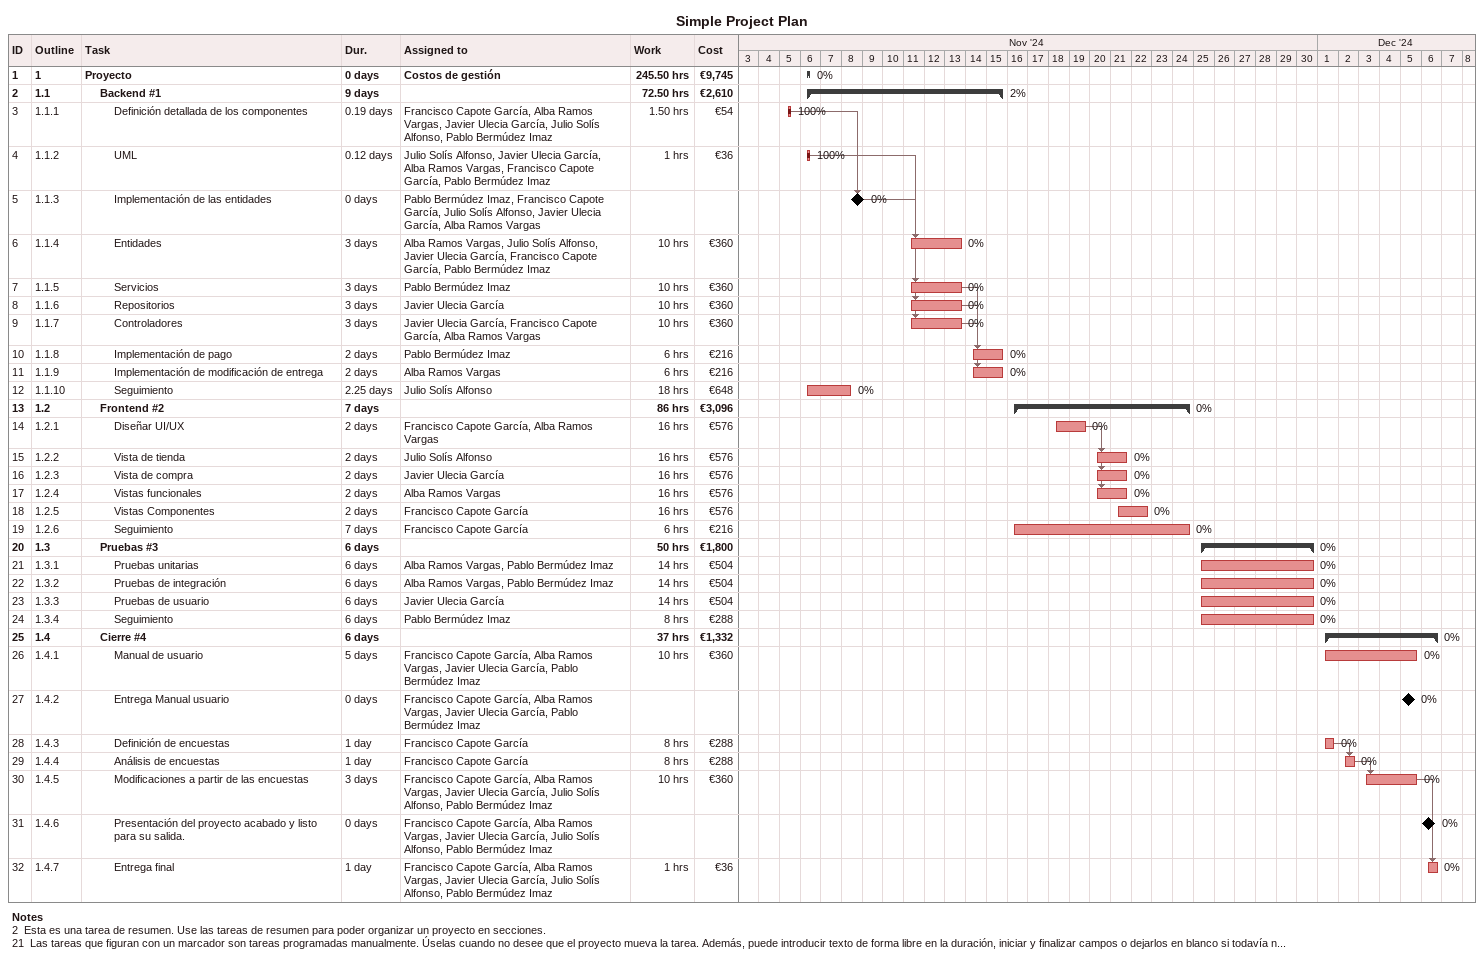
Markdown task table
Simple Project Plan

| ID | WBS | Task | Duration | Start | Finish | Predecessors | Resources | % complete | Work (h) | Cost (€) |
|---|---|---|---|---|---|---|---|---|---|---|
| 1 | 1 | **Proyecto** | 0d | 2024-11-06 | 2024-11-06 |  | Costos de gestión | 0 | 245.50 | 9745 |
| 2 | 1.1 | **Backend #1** | 9d | 2024-11-06 | 2024-11-15 |  |  | 2 | 72.50 | 2610 |
| 3 | 1.1.1 | Definición detallada de los componentes | 0.19d | 2024-11-05 | 2024-11-05 |  | Francisco Capote García, Alba Ramos Vargas, Javier Ulecia García, Julio Solís Alfonso, Pablo Bermúdez Imaz | 100 | 1.50 | 54 |
| 4 | 1.1.2 | UML | 0.12d | 2024-11-06 | 2024-11-06 |  | Julio Solís Alfonso, Javier Ulecia García, Alba Ramos Vargas, Francisco Capote García, Pablo Bermúdez Imaz | 100 | 1 | 36 |
| 5 | 1.1.3 | Implementación de las entidades | 0d | 2024-11-08 | 2024-11-08 | 3 | Pablo Bermúdez Imaz, Francisco Capote García, Julio Solís Alfonso, Javier Ulecia García, Alba Ramos Vargas | 0 |  |  |
| 6 | 1.1.4 | Entidades | 3d | 2024-11-11 | 2024-11-13 | 4 | Alba Ramos Vargas, Julio Solís Alfonso, Javier Ulecia García, Francisco Capote García, Pablo Bermúdez Imaz | 0 | 10 | 360 |
| 7 | 1.1.5 | Servicios | 3d | 2024-11-11 | 2024-11-13 | 5 | Pablo Bermúdez Imaz | 0 | 10 | 360 |
| 8 | 1.1.6 | Repositorios | 3d | 2024-11-11 | 2024-11-13 | 5 | Javier Ulecia García | 0 | 10 | 360 |
| 9 | 1.1.7 | Controladores | 3d | 2024-11-11 | 2024-11-13 | 5 | Javier Ulecia García, Francisco Capote García, Alba Ramos Vargas | 0 | 10 | 360 |
| 10 | 1.1.8 | Implementación de pago | 2d | 2024-11-14 | 2024-11-15 | 7, 8, 9 | Pablo Bermúdez Imaz | 0 | 6 | 216 |
| 11 | 1.1.9 | Implementación de modificación de entrega | 2d | 2024-11-14 | 2024-11-15 | 7, 8, 9 | Alba Ramos Vargas | 0 | 6 | 216 |
| 12 | 1.1.10 | Seguimiento | 2.25d | 2024-11-06 | 2024-11-08 |  | Julio Solís Alfonso | 0 | 18 | 648 |
| 13 | 1.2 | **Frontend #2** | 7d | 2024-11-16 | 2024-11-24 |  |  | 0 | 86 | 3096 |
| 14 | 1.2.1 | Diseñar UI/UX | 2d | 2024-11-18 | 2024-11-19 |  | Francisco Capote García, Alba Ramos Vargas | 0 | 16 | 576 |
| 15 | 1.2.2 | Vista de tienda | 2d | 2024-11-20 | 2024-11-21 | 14 | Julio Solís Alfonso | 0 | 16 | 576 |
| 16 | 1.2.3 | Vista de compra | 2d | 2024-11-20 | 2024-11-21 | 14 | Javier Ulecia García | 0 | 16 | 576 |
| 17 | 1.2.4 | Vistas funcionales | 2d | 2024-11-20 | 2024-11-21 | 14 | Alba Ramos Vargas | 0 | 16 | 576 |
| 18 | 1.2.5 | Vistas Componentes | 2d | 2024-11-21 | 2024-11-22 |  | Francisco Capote García | 0 | 16 | 576 |
| 19 | 1.2.6 | Seguimiento | 7d | 2024-11-16 | 2024-11-24 |  | Francisco Capote García | 0 | 6 | 216 |
| 20 | 1.3 | **Pruebas #3** | 6d | 2024-11-25 | 2024-11-30 |  |  | 0 | 50 | 1800 |
| 21 | 1.3.1 | Pruebas unitarias | 6d | 2024-11-25 | 2024-11-30 |  | Alba Ramos Vargas, Pablo Bermúdez Imaz | 0 | 14 | 504 |
| 22 | 1.3.2 | Pruebas de integración | 6d | 2024-11-25 | 2024-11-30 |  | Alba Ramos Vargas, Pablo Bermúdez Imaz | 0 | 14 | 504 |
| 23 | 1.3.3 | Pruebas de usuario | 6d | 2024-11-25 | 2024-11-30 |  | Javier Ulecia García | 0 | 14 | 504 |
| 24 | 1.3.4 | Seguimiento | 6d | 2024-11-25 | 2024-11-30 |  | Pablo Bermúdez Imaz | 0 | 8 | 288 |
| 25 | 1.4 | **Cierre #4** | 6d | 2024-12-01 | 2024-12-06 |  |  | 0 | 37 | 1332 |
| 26 | 1.4.1 | Manual de usuario | 5d | 2024-12-01 | 2024-12-05 |  | Francisco Capote García, Alba Ramos Vargas, Javier Ulecia García, Pablo Bermúdez Imaz | 0 | 10 | 360 |
| 27 | 1.4.2 | Entrega Manual usuario | 0d | 2024-12-05 | 2024-12-05 |  | Francisco Capote García, Alba Ramos Vargas, Javier Ulecia García, Pablo Bermúdez Imaz | 0 |  |  |
| 28 | 1.4.3 | Definición de encuestas | 1d | 2024-12-01 | 2024-12-01 |  | Francisco Capote García | 0 | 8 | 288 |
| 29 | 1.4.4 | Análisis de encuestas | 1d | 2024-12-02 | 2024-12-02 | 28 | Francisco Capote García | 0 | 8 | 288 |
| 30 | 1.4.5 | Modificaciones a partir de las encuestas | 3d | 2024-12-03 | 2024-12-05 | 29 | Francisco Capote García, Alba Ramos Vargas, Javier Ulecia García, Julio Solís Alfonso, Pablo Bermúdez Imaz | 0 | 10 | 360 |
| 31 | 1.4.6 | Presentación del proyecto acabado y listo para su salida. | 0d | 2024-12-06 | 2024-12-06 |  | Francisco Capote García, Alba Ramos Vargas, Javier Ulecia García, Julio Solís Alfonso, Pablo Bermúdez Imaz | 0 |  |  |
| 32 | 1.4.7 | Entrega final | 1d | 2024-12-06 | 2024-12-06 | 30 | Francisco Capote García, Alba Ramos Vargas, Javier Ulecia García, Julio Solís Alfonso, Pablo Bermúdez Imaz | 0 | 1 | 36 |

Notes
- 2: Esta es una tarea de resumen. Use las tareas de resumen para poder organizar un proyecto en secciones.
- 21: Las tareas que figuran con un marcador son tareas programadas manualmente. Úselas cuando no desee que el proyecto mueva la tarea. Además, puede introducir texto de forma libre en la duración, iniciar y finalizar campos o dejarlos en blanco si todavía n...
